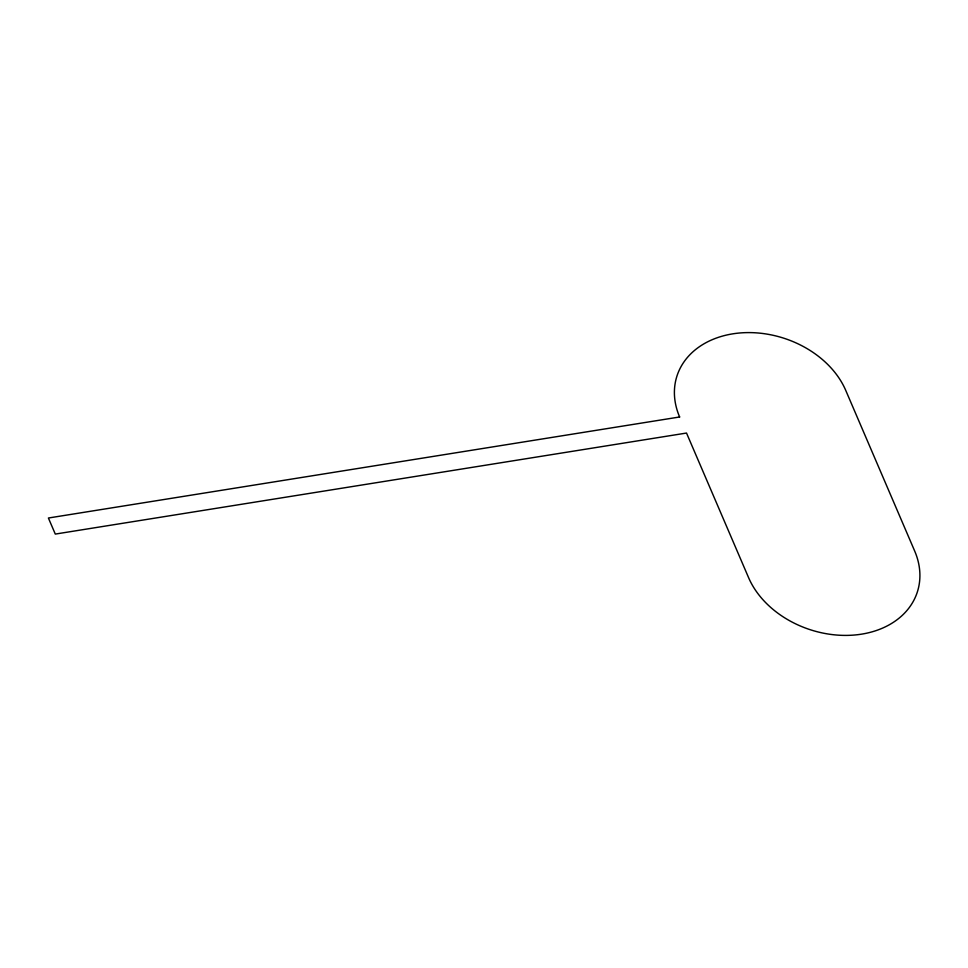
<?xml version="1.0" encoding="UTF-8"?>
<svg xmlns="http://www.w3.org/2000/svg" width="968" height="968" viewBox="0 0 968 968"><rect width="100%" height="100%" fill="white"/><g stroke="black" fill="none" stroke-linecap="round" stroke-linejoin="round"><path stroke-width="1.45" d="M679.633 416.978L48.4 518.013L55.297 534.082L686.518 433.047L748.566 577.606A90.085 68.813 17.9 0 0 861.593 634.149A90.085 68.813 17.9 0 0 914.675 551.022L845.742 390.394A90.085 68.813 17.9 0 0 732.715 333.851A90.085 68.813 17.9 0 0 679.633 416.978"/></g></svg>
